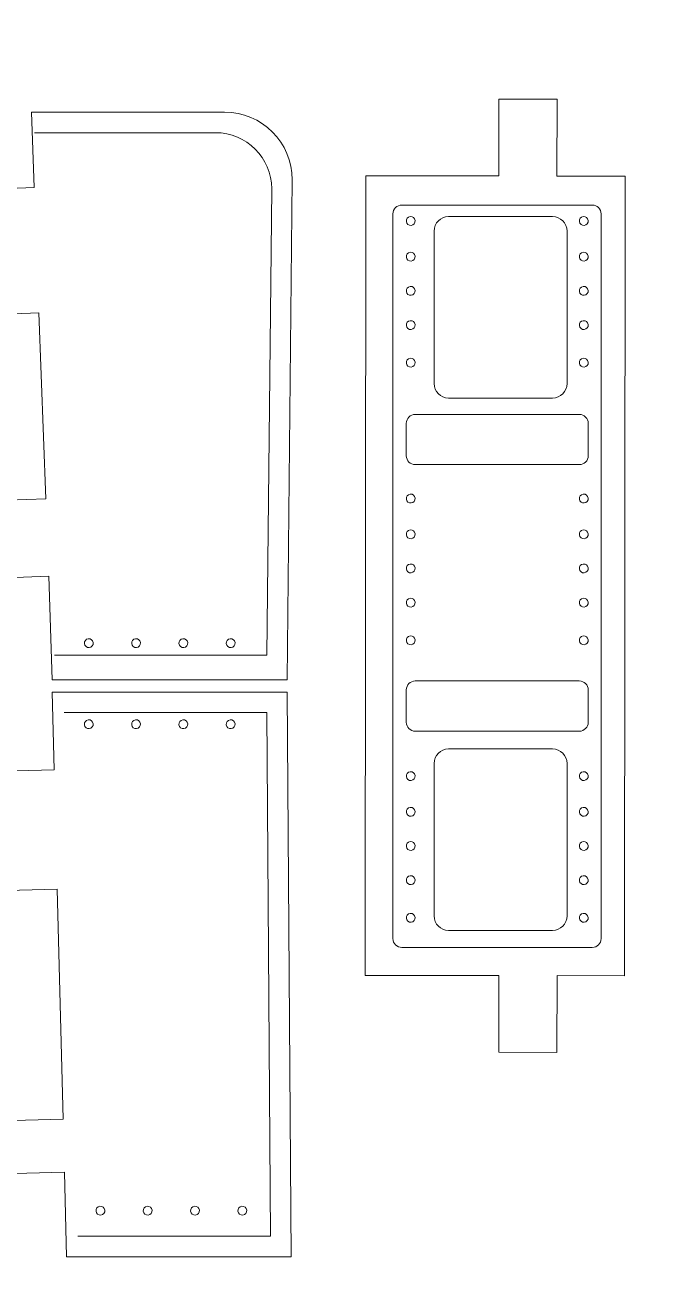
# Model space of a CAD drawing. Header units: centimetres. Extents: x -162 to 162, y -134 to 134.
# Drawn here: x 65.95 to 72.33, y -42.35 to -29.8 of the extents above; entities that cross this region are included whole.
import ezdxf

# ---------------------------------------------------------------- set-up
doc = ezdxf.new("R2010")
doc.units = ezdxf.units.CM
doc.header["$MEASUREMENT"] = 0
doc.layers.add('Capa 1', color=7, linetype='Continuous')
doc.layers.add('GUIDE', color=7, linetype='Continuous')

msp = doc.modelspace()

# ---------------------------------------------------------------- linework, layer by layer
at = {"layer": 'Capa 1', "color": 5, "lineweight": 9}
msp.add_open_spline([(71.98846, -31.31858), (71.98846, -31.31858), (71.30122, -31.31818), (71.30122, -31.31818), (71.30122, -31.31818), (71.30219, -30.54717), (71.30219, -30.54717), (71.30219, -30.54717), (70.71715, -30.54647), (70.71715, -30.54647), (70.71715, -30.54647), (70.71621, -31.31748), (70.71621, -31.31748), (70.71621, -31.31748), (69.38057, -31.31604), (69.38057, -31.31604), (69.38057, -31.31604), (69.37159, -39.356), (69.37159, -39.356), (69.37159, -39.356), (70.71715, -39.35745), (70.71715, -39.35745), (70.71715, -39.35745), (70.71621, -40.12894), (70.71621, -40.12894), (70.71621, -40.12894), (71.30122, -40.12964), (71.30122, -40.12964), (71.30122, -40.12964), (71.30219, -39.35815), (71.30219, -39.35815), (71.30219, -39.35815), (71.97948, -39.35854), (71.97948, -39.35854), (71.97948, -39.35854), (71.98846, -31.31858), (71.98846, -31.31858)], degree=3, knots=[0, 0, 0, 0, 0.08333333, 0.08333333, 0.08333333, 0.16666667, 0.16666667, 0.16666667, 0.25, 0.25, 0.25, 0.33333333, 0.33333333, 0.33333333, 0.41666667, 0.41666667, 0.41666667, 0.5, 0.5, 0.5, 0.58333333, 0.58333333, 0.58333333, 0.66666667, 0.66666667, 0.66666667, 0.75, 0.75, 0.75, 0.83333333, 0.83333333, 0.83333333, 0.91666667, 0.91666667, 0.91666667, 1, 1, 1, 1], dxfattribs=at)
at = {"layer": 'Capa 1', "lineweight": 9}
for points, knots in [([(68.58815, -36.3839), (68.58815, -36.3839), (68.63971, -31.3575), (68.63971, -31.3575), (68.63971, -30.98118), (68.33464, -30.67609), (67.9583, -30.67609), (67.9583, -30.67609), (66.01631, -30.67609), (66.01631, -30.67609), (66.01631, -30.67609), (66.04484, -31.43426), (66.04484, -31.43426), (66.04484, -31.43426), (65.27599, -31.46349), (65.27599, -31.46349), (65.27599, -31.46349), (65.32388, -32.72267), (65.32388, -32.72267), (65.32388, -32.72267), (66.09218, -32.69344), (66.09218, -32.69344), (66.09218, -32.69344), (66.16247, -34.56278), (66.16247, -34.56278), (66.16247, -34.56278), (65.39496, -34.59196), (65.39496, -34.59196), (65.39496, -34.59196), (65.4246, -35.37168), (65.4246, -35.37168), (65.4246, -35.37168), (66.1918, -35.34249), (66.1918, -35.34249), (66.1918, -35.34249), (66.22422, -36.3839), (66.22422, -36.3839), (66.22422, -36.3839), (68.58815, -36.3839), (68.58815, -36.3839)], [0, 0, 0, 0, 0.07692308, 0.07692308, 0.07692308, 0.15384615, 0.15384615, 0.15384615, 0.23076923, 0.23076923, 0.23076923, 0.30769231, 0.30769231, 0.30769231, 0.38461538, 0.38461538, 0.38461538, 0.46153846, 0.46153846, 0.46153846, 0.53846154, 0.53846154, 0.53846154, 0.61538462, 0.61538462, 0.61538462, 0.69230769, 0.69230769, 0.69230769, 0.76923077, 0.76923077, 0.76923077, 0.84615385, 0.84615385, 0.84615385, 0.92307692, 0.92307692, 0.92307692, 1, 1, 1, 1]), ([(65.51371, -38.5085), (65.51371, -38.5085), (65.48212, -37.30843), (65.48212, -37.30843), (65.48212, -37.30843), (66.24532, -37.28835), (66.24532, -37.28835), (66.24532, -37.28835), (66.22725, -36.50653), (66.22725, -36.50653), (66.22725, -36.50653), (68.58815, -36.50653), (68.58815, -36.50653), (68.58815, -36.50653), (68.62767, -42.1852), (68.62767, -42.1852), (68.62767, -42.1852), (66.37082, -42.1852), (66.37082, -42.1852), (66.37082, -42.1852), (66.35094, -41.33414), (66.35094, -41.33414), (66.35094, -41.33414), (65.58859, -41.3542), (65.58859, -41.3542), (65.58859, -41.3542), (65.57459, -40.82136), (65.57459, -40.82136), (65.57459, -40.82136), (66.33702, -40.8013), (66.33702, -40.8013), (66.33702, -40.8013), (66.27665, -38.48842), (66.27665, -38.48842), (66.27665, -38.48842), (65.51371, -38.5085), (65.51371, -38.5085)], [0, 0, 0, 0, 0.08333333, 0.08333333, 0.08333333, 0.16666667, 0.16666667, 0.16666667, 0.25, 0.25, 0.25, 0.33333333, 0.33333333, 0.33333333, 0.41666667, 0.41666667, 0.41666667, 0.5, 0.5, 0.5, 0.58333333, 0.58333333, 0.58333333, 0.66666667, 0.66666667, 0.66666667, 0.75, 0.75, 0.75, 0.83333333, 0.83333333, 0.83333333, 0.91666667, 0.91666667, 0.91666667, 1, 1, 1, 1])]:
    msp.add_open_spline(points, degree=3, knots=knots, dxfattribs=at)
at = {"layer": 'Capa 1', "color": 4, "lineweight": 9}
for points, knots in [([(66.24788, -36.13687), (66.24788, -36.13687), (68.38288, -36.13687), (68.38288, -36.13687), (68.38288, -36.13687), (68.43329, -31.44586), (68.43329, -31.44586), (68.43329, -31.13574), (68.18, -30.8825), (67.8687, -30.8825), (67.8687, -30.8825), (66.04802, -30.8825), (66.04802, -30.8825)], [0, 0, 0, 0, 0.25, 0.25, 0.25, 0.5, 0.5, 0.5, 0.75, 0.75, 0.75, 1, 1, 1, 1]), ([(71.74572, -31.69947), (71.74572, -31.69947), (71.74572, -38.98532), (71.74572, -38.98532), (71.74572, -39.0346), (71.70539, -39.07493), (71.65611, -39.07493), (71.65611, -39.07493), (69.74118, -39.07493), (69.74118, -39.07493), (69.6919, -39.07493), (69.65157, -39.0346), (69.65157, -38.98532), (69.65157, -38.98532), (69.65157, -31.69947), (69.65157, -31.69947), (69.65157, -31.65018), (69.6919, -31.60986), (69.74118, -31.60986), (69.74118, -31.60986), (71.65611, -31.60986), (71.65611, -31.60986), (71.70539, -31.60986), (71.74572, -31.65018), (71.74572, -31.69947)], [0, 0, 0, 0, 0.125, 0.125, 0.125, 0.25, 0.25, 0.25, 0.375, 0.375, 0.375, 0.5, 0.5, 0.5, 0.625, 0.625, 0.625, 0.75, 0.75, 0.75, 0.875, 0.875, 0.875, 1, 1, 1, 1]), ([(69.78697, -31.77537), (69.7896, -31.79982), (69.81156, -31.81751), (69.83602, -31.81488), (69.86048, -31.81224), (69.87815, -31.79029), (69.87553, -31.76584), (69.8729, -31.74139), (69.85094, -31.7237), (69.82648, -31.72634), (69.80202, -31.72897), (69.78435, -31.75092), (69.78697, -31.77537)], [0, 0, 0, 0, 0.25, 0.25, 0.25, 0.5, 0.5, 0.5, 0.75, 0.75, 0.75, 1, 1, 1, 1]), ([(71.40246, -31.87169), (71.40246, -31.87169), (71.40246, -33.40459), (71.40246, -33.40459), (71.40246, -33.48468), (71.33693, -33.5502), (71.25685, -33.5502), (71.25685, -33.5502), (70.2115, -33.5502), (70.2115, -33.5502), (70.13141, -33.5502), (70.06589, -33.48468), (70.06589, -33.40459), (70.06589, -33.40459), (70.06589, -31.87169), (70.06589, -31.87169), (70.06589, -31.7916), (70.13141, -31.72608), (70.2115, -31.72608), (70.2115, -31.72608), (71.25685, -31.72608), (71.25685, -31.72608), (71.33693, -31.72608), (71.40246, -31.7916), (71.40246, -31.87169)], [0, 0, 0, 0, 0.125, 0.125, 0.125, 0.25, 0.25, 0.25, 0.375, 0.375, 0.375, 0.5, 0.5, 0.5, 0.625, 0.625, 0.625, 0.75, 0.75, 0.75, 0.875, 0.875, 0.875, 1, 1, 1, 1]), ([(71.52674, -31.77537), (71.52937, -31.79982), (71.55133, -31.81751), (71.57579, -31.81488), (71.60025, -31.81224), (71.61792, -31.79029), (71.6153, -31.76584), (71.61267, -31.74139), (71.59071, -31.7237), (71.56625, -31.72634), (71.54179, -31.72897), (71.52412, -31.75092), (71.52674, -31.77537)], [0, 0, 0, 0, 0.25, 0.25, 0.25, 0.5, 0.5, 0.5, 0.75, 0.75, 0.75, 1, 1, 1, 1]), ([(69.78697, -32.13444), (69.7896, -32.15889), (69.81156, -32.17657), (69.83602, -32.17394), (69.86048, -32.1713), (69.87815, -32.14935), (69.87553, -32.1249), (69.8729, -32.10045), (69.85094, -32.08277), (69.82648, -32.0854), (69.80202, -32.08804), (69.78435, -32.10999), (69.78697, -32.13444)], [0, 0, 0, 0, 0.25, 0.25, 0.25, 0.5, 0.5, 0.5, 0.75, 0.75, 0.75, 1, 1, 1, 1]), ([(71.52674, -32.13444), (71.52937, -32.15889), (71.55133, -32.17657), (71.57579, -32.17394), (71.60025, -32.1713), (71.61792, -32.14935), (71.6153, -32.1249), (71.61267, -32.10045), (71.59071, -32.08277), (71.56625, -32.0854), (71.54179, -32.08804), (71.52412, -32.10999), (71.52674, -32.13444)], [0, 0, 0, 0, 0.25, 0.25, 0.25, 0.5, 0.5, 0.5, 0.75, 0.75, 0.75, 1, 1, 1, 1]), ([(69.78697, -32.47797), (69.7896, -32.50242), (69.81156, -32.52011), (69.83602, -32.51747), (69.86048, -32.51484), (69.87815, -32.49289), (69.87553, -32.46844), (69.8729, -32.44399), (69.85094, -32.42631), (69.82648, -32.42894), (69.80202, -32.43157), (69.78435, -32.45352), (69.78697, -32.47797)], [0, 0, 0, 0, 0.25, 0.25, 0.25, 0.5, 0.5, 0.5, 0.75, 0.75, 0.75, 1, 1, 1, 1]), ([(71.52674, -32.47797), (71.52937, -32.50242), (71.55133, -32.52011), (71.57579, -32.51747), (71.60025, -32.51484), (71.61792, -32.49289), (71.6153, -32.46844), (71.61267, -32.44399), (71.59071, -32.42631), (71.56625, -32.42894), (71.54179, -32.43157), (71.52412, -32.45352), (71.52674, -32.47797)], [0, 0, 0, 0, 0.25, 0.25, 0.25, 0.5, 0.5, 0.5, 0.75, 0.75, 0.75, 1, 1, 1, 1]), ([(69.78697, -32.82195), (69.7896, -32.8464), (69.81156, -32.86408), (69.83602, -32.86145), (69.86048, -32.85882), (69.87815, -32.83686), (69.87553, -32.81241), (69.8729, -32.78797), (69.85094, -32.77028), (69.82648, -32.77291), (69.80202, -32.77554), (69.78435, -32.7975), (69.78697, -32.82195)], [0, 0, 0, 0, 0.25, 0.25, 0.25, 0.5, 0.5, 0.5, 0.75, 0.75, 0.75, 1, 1, 1, 1]), ([(71.52674, -32.82195), (71.52937, -32.8464), (71.55133, -32.86408), (71.57579, -32.86145), (71.60025, -32.85882), (71.61792, -32.83686), (71.6153, -32.81241), (71.61267, -32.78797), (71.59071, -32.77028), (71.56625, -32.77291), (71.54179, -32.77554), (71.52412, -32.7975), (71.52674, -32.82195)], [0, 0, 0, 0, 0.25, 0.25, 0.25, 0.5, 0.5, 0.5, 0.75, 0.75, 0.75, 1, 1, 1, 1]), ([(69.78697, -33.20032), (69.7896, -33.22477), (69.81156, -33.24245), (69.83602, -33.23982), (69.86048, -33.23719), (69.87815, -33.21523), (69.87553, -33.19079), (69.8729, -33.16633), (69.85094, -33.14865), (69.82648, -33.15128), (69.80202, -33.15392), (69.78435, -33.17587), (69.78697, -33.20032)], [0, 0, 0, 0, 0.25, 0.25, 0.25, 0.5, 0.5, 0.5, 0.75, 0.75, 0.75, 1, 1, 1, 1]), ([(71.52674, -33.20032), (71.52937, -33.22477), (71.55133, -33.24245), (71.57579, -33.23982), (71.60025, -33.23719), (71.61792, -33.21523), (71.6153, -33.19079), (71.61267, -33.16633), (71.59071, -33.14865), (71.56625, -33.15128), (71.54179, -33.15392), (71.52412, -33.17587), (71.52674, -33.20032)], [0, 0, 0, 0, 0.25, 0.25, 0.25, 0.5, 0.5, 0.5, 0.75, 0.75, 0.75, 1, 1, 1, 1]), ([(71.61556, -33.80523), (71.61556, -33.80523), (71.61556, -34.13086), (71.61556, -34.13086), (71.61556, -34.18014), (71.57523, -34.22046), (71.52595, -34.22046), (71.52595, -34.22046), (69.87632, -34.22046), (69.87632, -34.22046), (69.82703, -34.22046), (69.78671, -34.18014), (69.78671, -34.13086), (69.78671, -34.13086), (69.78671, -33.80523), (69.78671, -33.80523), (69.78671, -33.75595), (69.82703, -33.71562), (69.87632, -33.71562), (69.87632, -33.71562), (71.52595, -33.71562), (71.52595, -33.71562), (71.57523, -33.71562), (71.61556, -33.75595), (71.61556, -33.80523)], [0, 0, 0, 0, 0.125, 0.125, 0.125, 0.25, 0.25, 0.25, 0.375, 0.375, 0.375, 0.5, 0.5, 0.5, 0.625, 0.625, 0.625, 0.75, 0.75, 0.75, 0.875, 0.875, 0.875, 1, 1, 1, 1]), ([(69.78697, -34.56609), (69.7896, -34.59053), (69.81156, -34.60822), (69.83602, -34.60559), (69.86048, -34.60296), (69.87815, -34.581), (69.87553, -34.55655), (69.8729, -34.5321), (69.85094, -34.51442), (69.82648, -34.51705), (69.80202, -34.51968), (69.78435, -34.54164), (69.78697, -34.56609)], [0, 0, 0, 0, 0.25, 0.25, 0.25, 0.5, 0.5, 0.5, 0.75, 0.75, 0.75, 1, 1, 1, 1]), ([(71.52674, -34.56609), (71.52937, -34.59053), (71.55133, -34.60822), (71.57579, -34.60559), (71.60025, -34.60296), (71.61792, -34.581), (71.6153, -34.55655), (71.61267, -34.5321), (71.59071, -34.51442), (71.56625, -34.51705), (71.54179, -34.51968), (71.52412, -34.54164), (71.52674, -34.56609)], [0, 0, 0, 0, 0.25, 0.25, 0.25, 0.5, 0.5, 0.5, 0.75, 0.75, 0.75, 1, 1, 1, 1]), ([(69.78697, -34.92515), (69.7896, -34.9496), (69.81156, -34.96728), (69.83602, -34.96465), (69.86048, -34.96202), (69.87815, -34.94006), (69.87553, -34.91562), (69.8729, -34.89117), (69.85094, -34.87348), (69.82648, -34.87611), (69.80202, -34.87875), (69.78435, -34.9007), (69.78697, -34.92515)], [0, 0, 0, 0, 0.25, 0.25, 0.25, 0.5, 0.5, 0.5, 0.75, 0.75, 0.75, 1, 1, 1, 1]), ([(71.52674, -34.92515), (71.52937, -34.9496), (71.55133, -34.96728), (71.57579, -34.96465), (71.60025, -34.96202), (71.61792, -34.94006), (71.6153, -34.91562), (71.61267, -34.89117), (71.59071, -34.87348), (71.56625, -34.87611), (71.54179, -34.87875), (71.52412, -34.9007), (71.52674, -34.92515)], [0, 0, 0, 0, 0.25, 0.25, 0.25, 0.5, 0.5, 0.5, 0.75, 0.75, 0.75, 1, 1, 1, 1]), ([(69.78697, -35.26869), (69.7896, -35.29314), (69.81156, -35.31082), (69.83602, -35.30819), (69.86048, -35.30556), (69.87815, -35.2836), (69.87553, -35.25915), (69.8729, -35.2347), (69.85094, -35.21702), (69.82648, -35.21965), (69.80202, -35.22229), (69.78435, -35.24424), (69.78697, -35.26869)], [0, 0, 0, 0, 0.25, 0.25, 0.25, 0.5, 0.5, 0.5, 0.75, 0.75, 0.75, 1, 1, 1, 1]), ([(71.52674, -35.26869), (71.52937, -35.29314), (71.55133, -35.31082), (71.57579, -35.30819), (71.60025, -35.30556), (71.61792, -35.2836), (71.6153, -35.25915), (71.61267, -35.2347), (71.59071, -35.21702), (71.56625, -35.21965), (71.54179, -35.22229), (71.52412, -35.24424), (71.52674, -35.26869)], [0, 0, 0, 0, 0.25, 0.25, 0.25, 0.5, 0.5, 0.5, 0.75, 0.75, 0.75, 1, 1, 1, 1]), ([(69.78697, -35.61266), (69.7896, -35.63711), (69.81156, -35.6548), (69.83602, -35.65216), (69.86048, -35.64953), (69.87815, -35.62758), (69.87553, -35.60313), (69.8729, -35.57868), (69.85094, -35.56099), (69.82648, -35.56363), (69.80202, -35.56626), (69.78435, -35.58821), (69.78697, -35.61266)], [0, 0, 0, 0, 0.25, 0.25, 0.25, 0.5, 0.5, 0.5, 0.75, 0.75, 0.75, 1, 1, 1, 1]), ([(71.52674, -35.61266), (71.52937, -35.63711), (71.55133, -35.6548), (71.57579, -35.65216), (71.60025, -35.64953), (71.61792, -35.62758), (71.6153, -35.60313), (71.61267, -35.57868), (71.59071, -35.56099), (71.56625, -35.56363), (71.54179, -35.56626), (71.52412, -35.58821), (71.52674, -35.61266)], [0, 0, 0, 0, 0.25, 0.25, 0.25, 0.5, 0.5, 0.5, 0.75, 0.75, 0.75, 1, 1, 1, 1]), ([(66.58923, -35.97068), (66.56477, -35.9733), (66.54709, -35.99526), (66.54972, -36.01972), (66.55236, -36.04418), (66.57431, -36.06186), (66.59876, -36.05923), (66.62321, -36.05661), (66.64089, -36.03464), (66.63826, -36.01018), (66.63563, -35.98573), (66.61367, -35.96805), (66.58923, -35.97068)], [0, 0, 0, 0, 0.25, 0.25, 0.25, 0.5, 0.5, 0.5, 0.75, 0.75, 0.75, 1, 1, 1, 1]), ([(67.06465, -35.97068), (67.0402, -35.9733), (67.02252, -35.99526), (67.02515, -36.01972), (67.02779, -36.04418), (67.04974, -36.06186), (67.07419, -36.05923), (67.09864, -36.05661), (67.11632, -36.03464), (67.11369, -36.01018), (67.11106, -35.98573), (67.0891, -35.96805), (67.06465, -35.97068)], [0, 0, 0, 0, 0.25, 0.25, 0.25, 0.5, 0.5, 0.5, 0.75, 0.75, 0.75, 1, 1, 1, 1]), ([(67.54008, -35.97068), (67.51563, -35.9733), (67.49795, -35.99526), (67.50058, -36.01972), (67.50321, -36.04418), (67.52517, -36.06186), (67.54961, -36.05923), (67.57407, -36.05661), (67.59175, -36.03464), (67.58912, -36.01018), (67.58649, -35.98573), (67.56453, -35.96805), (67.54008, -35.97068)], [0, 0, 0, 0, 0.25, 0.25, 0.25, 0.5, 0.5, 0.5, 0.75, 0.75, 0.75, 1, 1, 1, 1]), ([(68.01551, -35.97068), (67.99105, -35.9733), (67.97337, -35.99526), (67.976, -36.01972), (67.97864, -36.04418), (68.00059, -36.06186), (68.02504, -36.05923), (68.04949, -36.05661), (68.06717, -36.03464), (68.06454, -36.01018), (68.06191, -35.98573), (68.03995, -35.96805), (68.01551, -35.97068)], [0, 0, 0, 0, 0.25, 0.25, 0.25, 0.5, 0.5, 0.5, 0.75, 0.75, 0.75, 1, 1, 1, 1]), ([(69.78697, -35.99103), (69.7896, -36.01548), (69.81156, -36.03317), (69.83602, -36.03053), (69.86048, -36.0279), (69.87815, -36.00595), (69.87553, -35.9815), (69.8729, -35.95705), (69.85094, -35.93937), (69.82648, -35.942), (69.80202, -35.94463), (69.78435, -35.96658), (69.78697, -35.99103)], [0, 0, 0, 0, 0.25, 0.25, 0.25, 0.5, 0.5, 0.5, 0.75, 0.75, 0.75, 1, 1, 1, 1]), ([(71.52674, -35.99103), (71.52937, -36.01548), (71.55133, -36.03317), (71.57579, -36.03053), (71.60025, -36.0279), (71.61792, -36.00595), (71.6153, -35.9815), (71.61267, -35.95705), (71.59071, -35.93937), (71.56625, -35.942), (71.54179, -35.94463), (71.52412, -35.96658), (71.52674, -35.99103)], [0, 0, 0, 0, 0.25, 0.25, 0.25, 0.5, 0.5, 0.5, 0.75, 0.75, 0.75, 1, 1, 1, 1]), ([(71.61556, -36.48505), (71.61556, -36.48505), (71.61556, -36.81067), (71.61556, -36.81067), (71.61556, -36.85996), (71.57523, -36.90028), (71.52595, -36.90028), (71.52595, -36.90028), (69.87632, -36.90028), (69.87632, -36.90028), (69.82703, -36.90028), (69.78671, -36.85996), (69.78671, -36.81067), (69.78671, -36.81067), (69.78671, -36.48505), (69.78671, -36.48505), (69.78671, -36.43577), (69.82703, -36.39544), (69.87632, -36.39544), (69.87632, -36.39544), (71.52595, -36.39544), (71.52595, -36.39544), (71.57523, -36.39544), (71.61556, -36.43577), (71.61556, -36.48505)], [0, 0, 0, 0, 0.125, 0.125, 0.125, 0.25, 0.25, 0.25, 0.375, 0.375, 0.375, 0.5, 0.5, 0.5, 0.625, 0.625, 0.625, 0.75, 0.75, 0.75, 0.875, 0.875, 0.875, 1, 1, 1, 1]), ([(66.48524, -41.9788), (66.48524, -41.9788), (68.42042, -41.9788), (68.42042, -41.9788), (68.42042, -41.9788), (68.38249, -36.71298), (68.38249, -36.71298), (68.38249, -36.71298), (66.34681, -36.71298), (66.34681, -36.71298)], [0, 0, 0, 0, 0.33333333, 0.33333333, 0.33333333, 0.66666667, 0.66666667, 0.66666667, 1, 1, 1, 1]), ([(66.58923, -36.78595), (66.56477, -36.78858), (66.54709, -36.81054), (66.54972, -36.835), (66.55236, -36.85946), (66.57431, -36.87713), (66.59876, -36.87451), (66.62321, -36.87188), (66.64089, -36.84992), (66.63826, -36.82546), (66.63563, -36.801), (66.61367, -36.78333), (66.58923, -36.78595)], [0, 0, 0, 0, 0.25, 0.25, 0.25, 0.5, 0.5, 0.5, 0.75, 0.75, 0.75, 1, 1, 1, 1]), ([(67.06465, -36.78595), (67.0402, -36.78858), (67.02252, -36.81054), (67.02515, -36.835), (67.02779, -36.85946), (67.04974, -36.87713), (67.07419, -36.87451), (67.09864, -36.87188), (67.11632, -36.84992), (67.11369, -36.82546), (67.11106, -36.801), (67.0891, -36.78333), (67.06465, -36.78595)], [0, 0, 0, 0, 0.25, 0.25, 0.25, 0.5, 0.5, 0.5, 0.75, 0.75, 0.75, 1, 1, 1, 1]), ([(67.54008, -36.78595), (67.51563, -36.78858), (67.49795, -36.81054), (67.50058, -36.835), (67.50321, -36.85946), (67.52517, -36.87713), (67.54961, -36.87451), (67.57407, -36.87188), (67.59175, -36.84992), (67.58912, -36.82546), (67.58649, -36.801), (67.56453, -36.78333), (67.54008, -36.78595)], [0, 0, 0, 0, 0.25, 0.25, 0.25, 0.5, 0.5, 0.5, 0.75, 0.75, 0.75, 1, 1, 1, 1]), ([(68.01551, -36.78595), (67.99105, -36.78858), (67.97337, -36.81054), (67.976, -36.835), (67.97864, -36.85946), (68.00059, -36.87713), (68.02504, -36.87451), (68.04949, -36.87188), (68.06717, -36.84992), (68.06454, -36.82546), (68.06191, -36.801), (68.03995, -36.78333), (68.01551, -36.78595)], [0, 0, 0, 0, 0.25, 0.25, 0.25, 0.5, 0.5, 0.5, 0.75, 0.75, 0.75, 1, 1, 1, 1]), ([(71.40246, -37.22493), (71.40246, -37.22493), (71.40246, -38.75783), (71.40246, -38.75783), (71.40246, -38.83792), (71.33693, -38.90344), (71.25685, -38.90344), (71.25685, -38.90344), (70.2115, -38.90344), (70.2115, -38.90344), (70.13141, -38.90344), (70.06589, -38.83792), (70.06589, -38.75783), (70.06589, -38.75783), (70.06589, -37.22493), (70.06589, -37.22493), (70.06589, -37.14484), (70.13141, -37.07932), (70.2115, -37.07932), (70.2115, -37.07932), (71.25685, -37.07932), (71.25685, -37.07932), (71.33693, -37.07932), (71.40246, -37.14484), (71.40246, -37.22493)], [0, 0, 0, 0, 0.125, 0.125, 0.125, 0.25, 0.25, 0.25, 0.375, 0.375, 0.375, 0.5, 0.5, 0.5, 0.625, 0.625, 0.625, 0.75, 0.75, 0.75, 0.875, 0.875, 0.875, 1, 1, 1, 1]), ([(69.78697, -37.3568), (69.7896, -37.38125), (69.81156, -37.39894), (69.83602, -37.3963), (69.86048, -37.39367), (69.87815, -37.37172), (69.87553, -37.34726), (69.8729, -37.32282), (69.85094, -37.30513), (69.82648, -37.30777), (69.80202, -37.3104), (69.78435, -37.33235), (69.78697, -37.3568)], [0, 0, 0, 0, 0.25, 0.25, 0.25, 0.5, 0.5, 0.5, 0.75, 0.75, 0.75, 1, 1, 1, 1]), ([(71.52674, -37.3568), (71.52937, -37.38125), (71.55133, -37.39894), (71.57579, -37.3963), (71.60025, -37.39367), (71.61792, -37.37172), (71.6153, -37.34726), (71.61267, -37.32282), (71.59071, -37.30513), (71.56625, -37.30777), (71.54179, -37.3104), (71.52412, -37.33235), (71.52674, -37.3568)], [0, 0, 0, 0, 0.25, 0.25, 0.25, 0.5, 0.5, 0.5, 0.75, 0.75, 0.75, 1, 1, 1, 1]), ([(69.78697, -37.71586), (69.7896, -37.74032), (69.81156, -37.758), (69.83602, -37.75537), (69.86048, -37.75273), (69.87815, -37.73078), (69.87553, -37.70633), (69.8729, -37.68188), (69.85094, -37.6642), (69.82648, -37.66683), (69.80202, -37.66946), (69.78435, -37.69142), (69.78697, -37.71586)], [0, 0, 0, 0, 0.25, 0.25, 0.25, 0.5, 0.5, 0.5, 0.75, 0.75, 0.75, 1, 1, 1, 1]), ([(71.52674, -37.71586), (71.52937, -37.74032), (71.55133, -37.758), (71.57579, -37.75537), (71.60025, -37.75273), (71.61792, -37.73078), (71.6153, -37.70633), (71.61267, -37.68188), (71.59071, -37.6642), (71.56625, -37.66683), (71.54179, -37.66946), (71.52412, -37.69142), (71.52674, -37.71586)], [0, 0, 0, 0, 0.25, 0.25, 0.25, 0.5, 0.5, 0.5, 0.75, 0.75, 0.75, 1, 1, 1, 1]), ([(69.78697, -38.0594), (69.7896, -38.08385), (69.81156, -38.10154), (69.83602, -38.0989), (69.86048, -38.09627), (69.87815, -38.07431), (69.87553, -38.04987), (69.8729, -38.02541), (69.85094, -38.00773), (69.82648, -38.01036), (69.80202, -38.013), (69.78435, -38.03495), (69.78697, -38.0594)], [0, 0, 0, 0, 0.25, 0.25, 0.25, 0.5, 0.5, 0.5, 0.75, 0.75, 0.75, 1, 1, 1, 1]), ([(71.52674, -38.0594), (71.52937, -38.08385), (71.55133, -38.10154), (71.57579, -38.0989), (71.60025, -38.09627), (71.61792, -38.07431), (71.6153, -38.04987), (71.61267, -38.02541), (71.59071, -38.00773), (71.56625, -38.01036), (71.54179, -38.013), (71.52412, -38.03495), (71.52674, -38.0594)], [0, 0, 0, 0, 0.25, 0.25, 0.25, 0.5, 0.5, 0.5, 0.75, 0.75, 0.75, 1, 1, 1, 1]), ([(69.78697, -38.40338), (69.7896, -38.42782), (69.81156, -38.44551), (69.83602, -38.44288), (69.86048, -38.44024), (69.87815, -38.41829), (69.87553, -38.39384), (69.8729, -38.36939), (69.85094, -38.35171), (69.82648, -38.35434), (69.80202, -38.35697), (69.78435, -38.37893), (69.78697, -38.40338)], [0, 0, 0, 0, 0.25, 0.25, 0.25, 0.5, 0.5, 0.5, 0.75, 0.75, 0.75, 1, 1, 1, 1]), ([(71.52674, -38.40338), (71.52937, -38.42782), (71.55133, -38.44551), (71.57579, -38.44288), (71.60025, -38.44024), (71.61792, -38.41829), (71.6153, -38.39384), (71.61267, -38.36939), (71.59071, -38.35171), (71.56625, -38.35434), (71.54179, -38.35697), (71.52412, -38.37893), (71.52674, -38.40338)], [0, 0, 0, 0, 0.25, 0.25, 0.25, 0.5, 0.5, 0.5, 0.75, 0.75, 0.75, 1, 1, 1, 1]), ([(69.78697, -38.78175), (69.7896, -38.8062), (69.81156, -38.82388), (69.83602, -38.82125), (69.86048, -38.81862), (69.87815, -38.79666), (69.87553, -38.77221), (69.8729, -38.74776), (69.85094, -38.73008), (69.82648, -38.73271), (69.80202, -38.73535), (69.78435, -38.7573), (69.78697, -38.78175)], [0, 0, 0, 0, 0.25, 0.25, 0.25, 0.5, 0.5, 0.5, 0.75, 0.75, 0.75, 1, 1, 1, 1]), ([(71.52674, -38.78175), (71.52937, -38.8062), (71.55133, -38.82388), (71.57579, -38.82125), (71.60025, -38.81862), (71.61792, -38.79666), (71.6153, -38.77221), (71.61267, -38.74776), (71.59071, -38.73008), (71.56625, -38.73271), (71.54179, -38.73535), (71.52412, -38.7573), (71.52674, -38.78175)], [0, 0, 0, 0, 0.25, 0.25, 0.25, 0.5, 0.5, 0.5, 0.75, 0.75, 0.75, 1, 1, 1, 1]), ([(66.70623, -41.67669), (66.68178, -41.67932), (66.6641, -41.70128), (66.66673, -41.72574), (66.66936, -41.7502), (66.69131, -41.76787), (66.71576, -41.76525), (66.74021, -41.76262), (66.7579, -41.74066), (66.75527, -41.7162), (66.75263, -41.69174), (66.73068, -41.67407), (66.70623, -41.67669)], [0, 0, 0, 0, 0.25, 0.25, 0.25, 0.5, 0.5, 0.5, 0.75, 0.75, 0.75, 1, 1, 1, 1]), ([(67.18166, -41.67669), (67.1572, -41.67932), (67.13952, -41.70128), (67.14215, -41.72574), (67.14479, -41.7502), (67.16674, -41.76787), (67.19119, -41.76525), (67.21564, -41.76262), (67.23332, -41.74066), (67.23069, -41.7162), (67.22806, -41.69174), (67.2061, -41.67407), (67.18166, -41.67669)], [0, 0, 0, 0, 0.25, 0.25, 0.25, 0.5, 0.5, 0.5, 0.75, 0.75, 0.75, 1, 1, 1, 1]), ([(67.65708, -41.67669), (67.63263, -41.67932), (67.61495, -41.70128), (67.61758, -41.72574), (67.62022, -41.7502), (67.64217, -41.76787), (67.66662, -41.76525), (67.69107, -41.76262), (67.70875, -41.74066), (67.70612, -41.7162), (67.70349, -41.69174), (67.68153, -41.67407), (67.65708, -41.67669)], [0, 0, 0, 0, 0.25, 0.25, 0.25, 0.5, 0.5, 0.5, 0.75, 0.75, 0.75, 1, 1, 1, 1]), ([(68.13251, -41.67669), (68.10806, -41.67932), (68.09038, -41.70128), (68.09301, -41.72574), (68.09564, -41.7502), (68.1176, -41.76787), (68.14204, -41.76525), (68.16649, -41.76262), (68.18418, -41.74066), (68.18155, -41.7162), (68.17891, -41.69174), (68.15696, -41.67407), (68.13251, -41.67669)], [0, 0, 0, 0, 0.25, 0.25, 0.25, 0.5, 0.5, 0.5, 0.75, 0.75, 0.75, 1, 1, 1, 1])]:
    msp.add_open_spline(points, degree=3, knots=knots, dxfattribs=at)
at = {"layer": 'GUIDE', "lineweight": 9}
for points in [[(154.95614, -133.81955), (154.95614, -133.81955), (-18.51418, -133.81955), (-18.51418, -133.81955), (-18.51418, -133.81955), (-18.51418, 9.29968), (-18.51418, 9.29968), (-18.51418, 9.29968), (154.95614, 9.29968), (154.95614, 9.29968), (154.95614, 9.29968), (154.95614, -133.81955), (154.95614, -133.81955)], [(-18.43797, -133.74342), (-18.43797, -133.74342), (154.87992, -133.74342), (154.87992, -133.74342), (154.87992, -133.74342), (154.87992, 9.22355), (154.87992, 9.22355), (154.87992, 9.22355), (-18.43797, 9.22355), (-18.43797, 9.22355), (-18.43797, 9.22355), (-18.43797, -133.74342), (-18.43797, -133.74342)]]:
    msp.add_open_spline(points, degree=3, knots=[0, 0, 0, 0, 0.25, 0.25, 0.25, 0.5, 0.5, 0.5, 0.75, 0.75, 0.75, 1, 1, 1, 1], dxfattribs=at)

doc.saveas('drawing.dxf')
